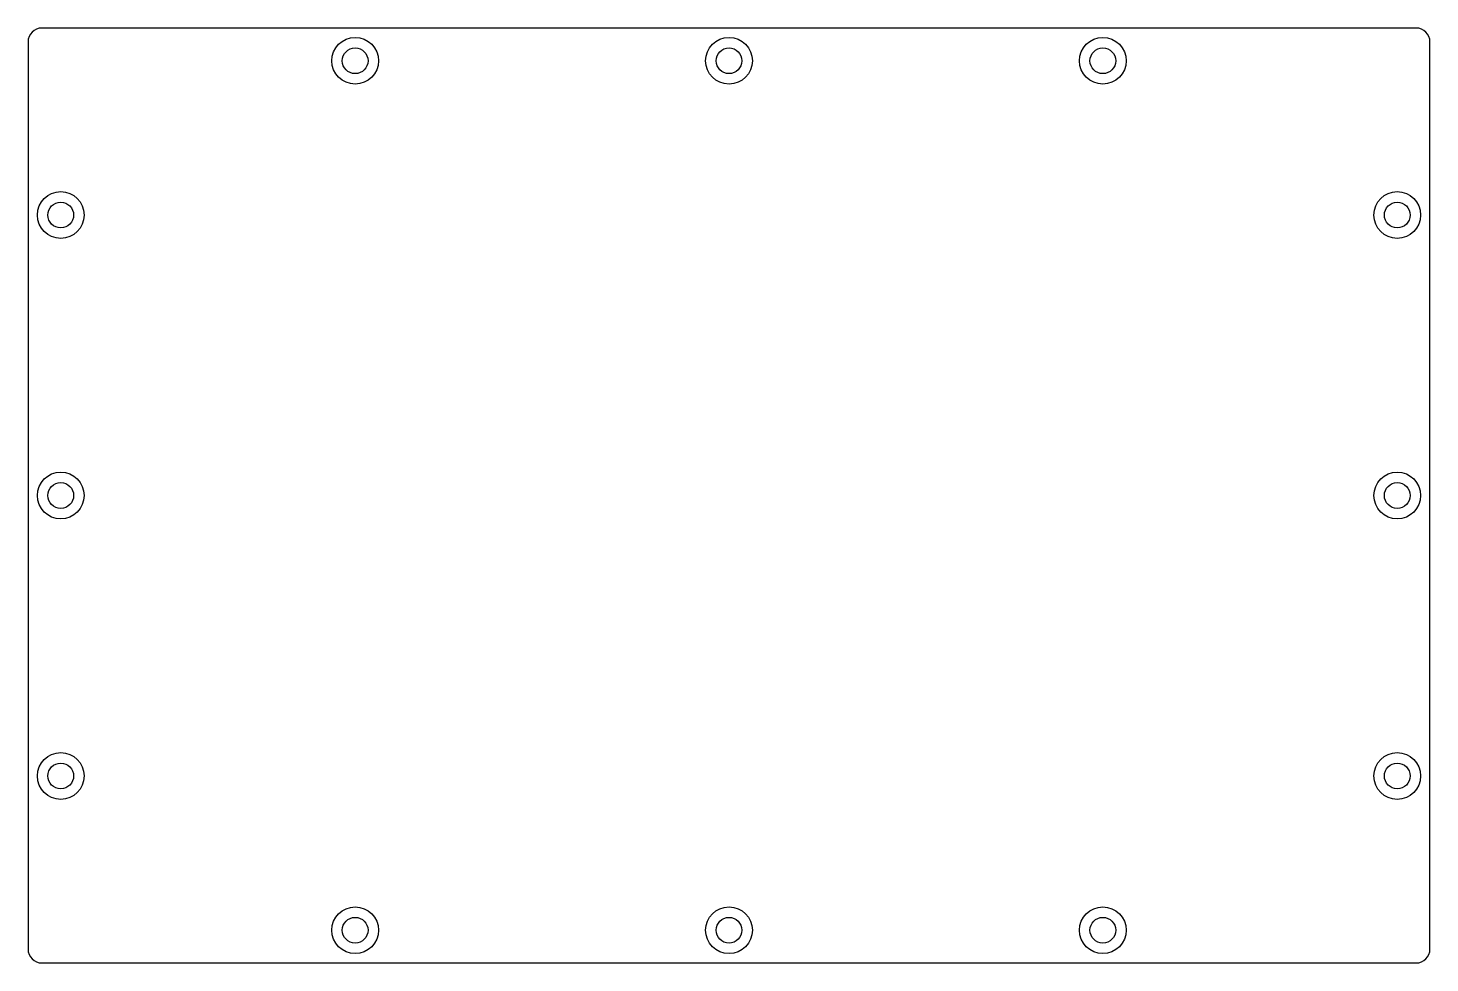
# Model space of a CAD drawing. Header units: millimetres. Extents: x -150 to 150, y -100 to 100.
import ezdxf

# ---------------------------------------------------------------- set-up
doc = ezdxf.new("R2010")
doc.units = ezdxf.units.MM

msp = doc.modelspace()

# ---------------------------------------------------------------- linework, layer by layer
at = {"color": 7, "linetype": 'Continuous', "lineweight": 25}
for p, q in [((147, 100), (-147, 100)), ((-150, 97), (-150, -97)), ((150, -97), (150, 97)), ((-147, -100), (147, -100))]:
    msp.add_line(p, q, dxfattribs=at)
for centre, radius in [((-80, 93), 5), ((0, 93), 5), ((80, 93), 5), ((-80, 93), 2.75), ((0, 93), 2.75), ((80, 93), 2.75), ((-143, 60), 5), ((143, 60), 5), ((-143, 60), 2.75), ((143, 60), 2.75), ((-143, 0), 5), ((143, 0), 5), ((-143, 0), 2.75), ((143, 0), 2.75), ((-143, -60), 5), ((143, -60), 5), ((-143, -60), 2.75), ((143, -60), 2.75), ((-80, -93), 5), ((0, -93), 5), ((80, -93), 5), ((-80, -93), 2.75), ((0, -93), 2.75), ((80, -93), 2.75)]:
    msp.add_circle(centre, radius, dxfattribs=at)
for centre, start, end in [((-147, 97), 90, 180), ((147, 97), 0, 90), ((-147, -97), 180, 270), ((147, -97), 270, 0)]:
    msp.add_arc(centre, 3, start, end, dxfattribs=at)

doc.saveas('drawing.dxf')
